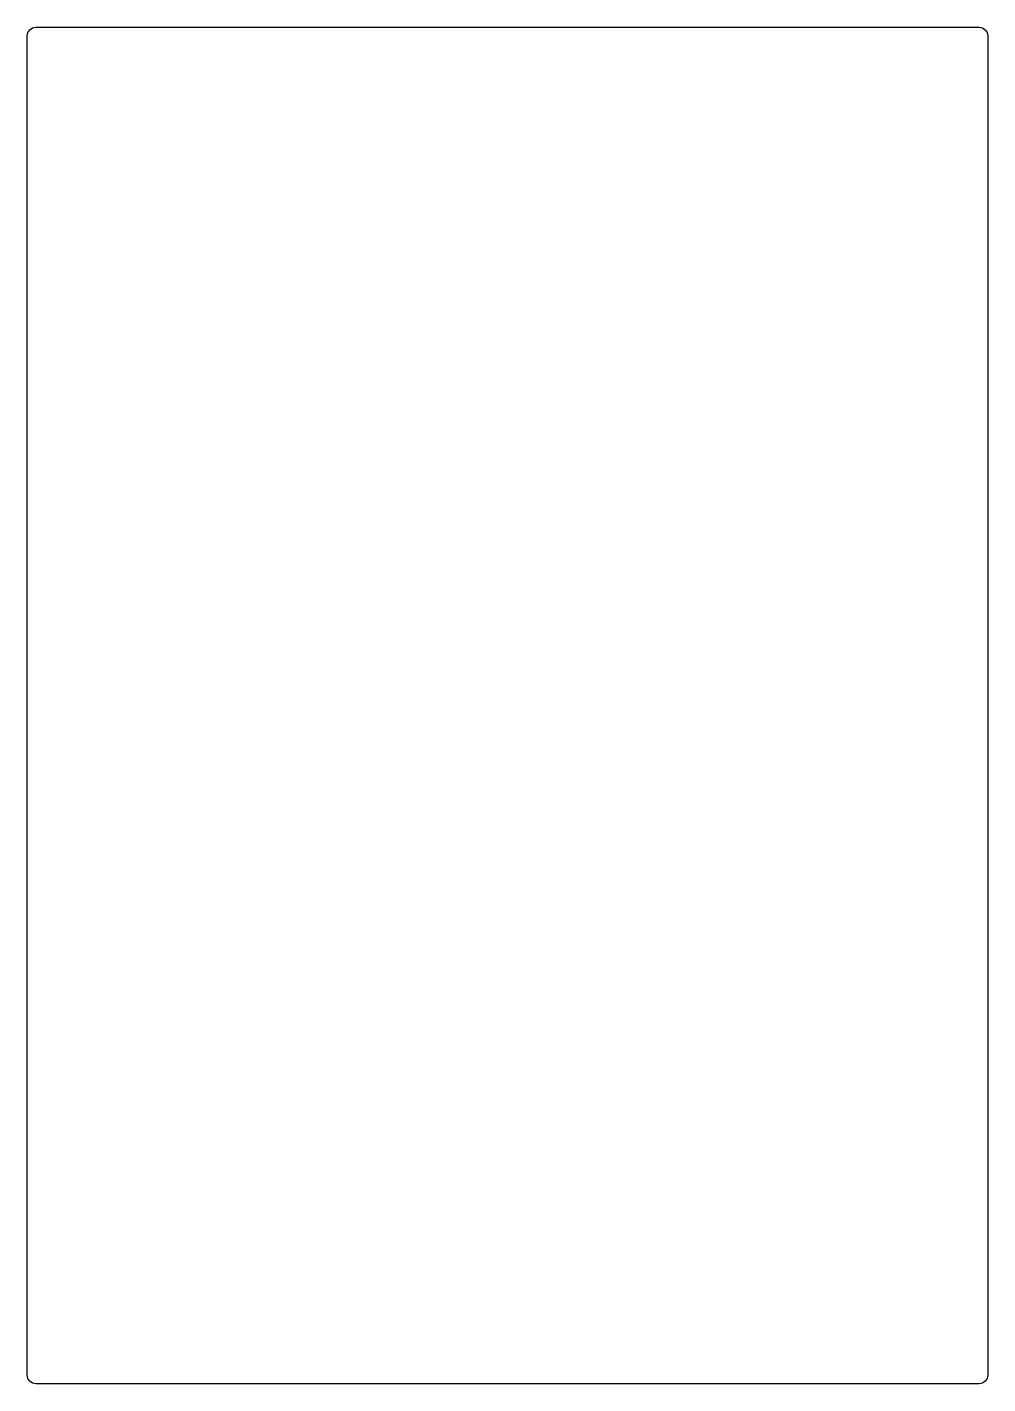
# Model space of a CAD drawing. Header units: millimetres. Extents: x 0 to 439, y 0 to 620.
import ezdxf

# ---------------------------------------------------------------- set-up
doc = ezdxf.new("R2010")
doc.units = ezdxf.units.MM

msp = doc.modelspace()

# ---------------------------------------------------------------- linework, layer by layer
at = {"layer": 'OUTLINE_QUOTE_ONLY'}
msp.add_lwpolyline([(435, 0), (4, 0), (2.4693, 0.3045), (1.1716, 1.1716), (0.3045, 2.4693), (0, 4), (0, 616), (0.3045, 617.5307), (1.1716, 618.8284), (2.4693, 619.6955), (4, 620), (435, 620), (436.5307, 619.6955), (437.8284, 618.8284), (438.6955, 617.5307), (439, 616), (439, 4), (438.6955, 2.4693), (437.8284, 1.1716), (436.5307, 0.3045)], close=True, dxfattribs=at)

doc.saveas('drawing.dxf')
